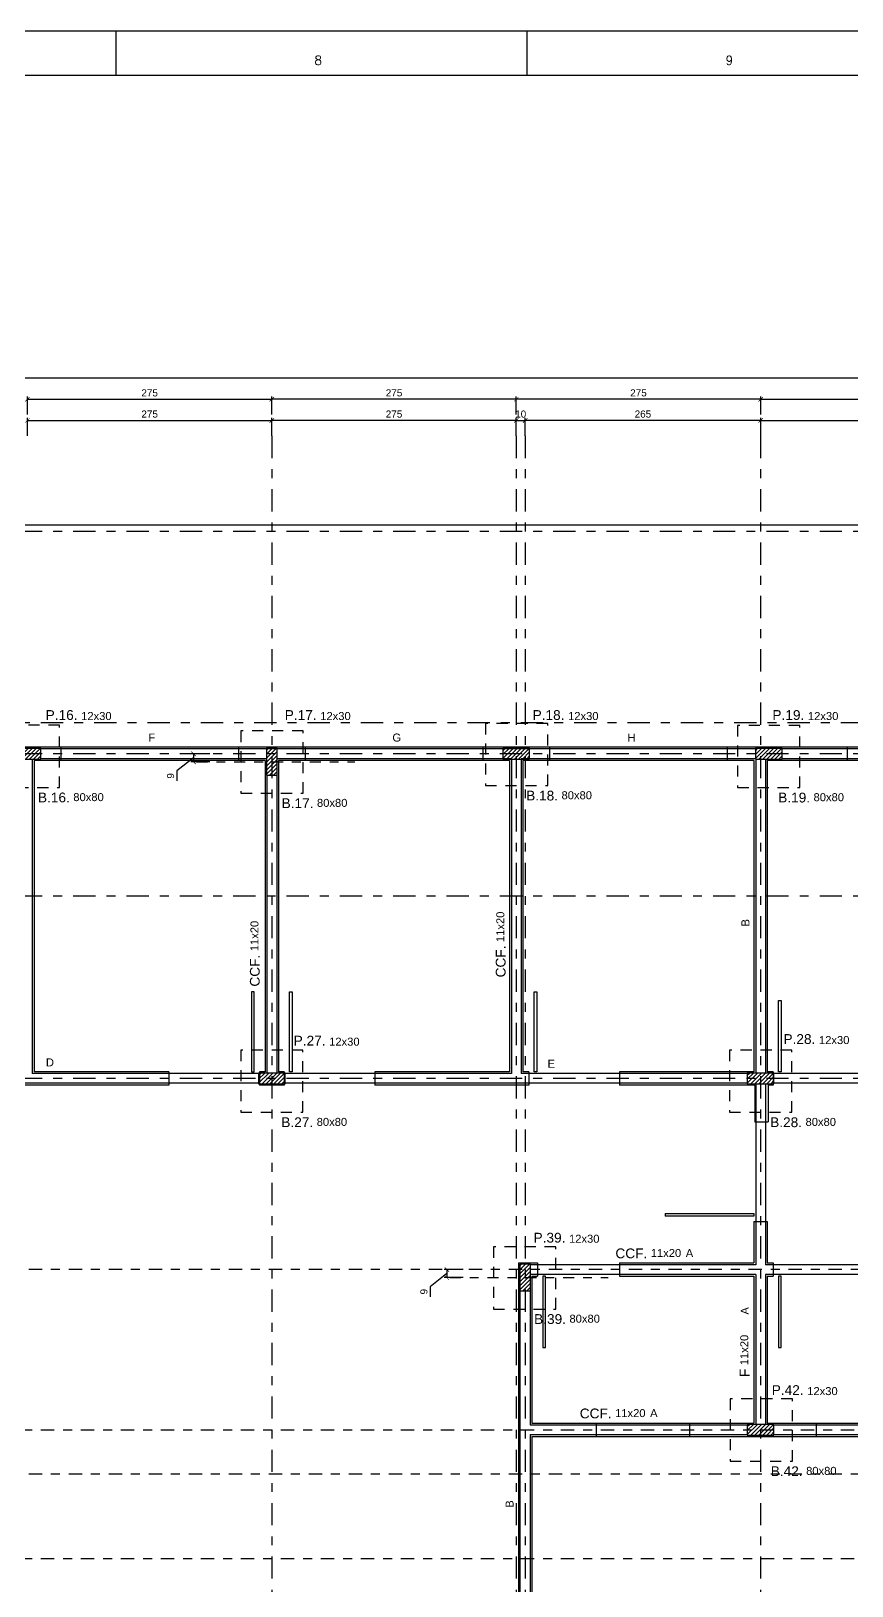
# Model space of a CAD drawing. Header units: millimetres. Extents: x 3659 to 4048, y 1324 to 1399.
# Drawn here: x 3690.73 to 3699.96, y 1373.17 to 1390.65 of the extents above; entities that cross this region are included whole.
import ezdxf
from ezdxf.enums import TextEntityAlignment as Align

# ---------------------------------------------------------------- set-up
doc = ezdxf.new("R2010")
doc.units = ezdxf.units.MM
for name, pattern in [('CENTER', [2, 1.25, -0.25, 0.25, -0.25]), ('DASHDOT', [1, 0.5, -0.25, 0, -0.25]), ('HIDDEN', [0.375, 0.25, -0.125])]:
    doc.linetypes.add(name, pattern=pattern)
for name, color, linetype in [('eixo', 1, 'CENTER'), ('Forma', 2, 'Continuous'), ('Fundação', 2, 'Continuous'), ('Hachura', 1, 'Continuous'), ('MATRIZ', 8, 'Continuous'), ('Moldura', 2, 'Continuous'), ('PILAR', 5, 'Continuous'), ('Textos', 7, 'Continuous')]:
    doc.layers.add(name, color=color, linetype=linetype)
doc.styles.add('maloca 1', font='romans.shx')
doc.styles.add('ROMANS', font='arial.ttf')
doc.dimstyles.new('ESC-50JR', dxfattribs={"dimtxt": 0.1, "dimasz": 0.05, "dimexe": 0.03, "dimexo": 0, "dimgap": 0.03, "dimtad": 1, "dimlfac": 100, "dimdsep": 46, "dimtxsty": 'ROMANS', "dimblk1": 'DOTSMALL', "dimblk2": 'DOTSMALL', "dimsah": 1, "dimcen": 0.09, "dimclrd": 1, "dimclre": 1, "dimclrt": 2, "dimadec": 0, "dimazin": 0, "dimtfac": 1, "dimtdec": 4, "dimtmove": 0, "dimatfit": 3, "dimldrblk": 'DOTSMALL', "dimfxl": 0, "dimtolj": 1, "dimtzin": 0, "dimarcsym": 0})

# ---------------------------------------------------------------- blocks, each defined once
blk = doc.blocks.new('_ArchTick')
at = {"color": 0, "linetype": 'ByBlock', "const_width": 0.15}
blk.add_lwpolyline([(-0.5, -0.5), (0.5, 0.5)], dxfattribs=at)
blk = doc.blocks.new('*D59')
at = {"color": 1, "lineweight": -2, "transparency": 16777216}
for p, q in [((3690.688, 1386.097), (3690.688, 1386.301)), ((3690.688, 1386.271), (3693.438, 1386.271)), ((3693.438, 1386.097), (3693.438, 1386.301))]:
    blk.add_line(p, q, dxfattribs=at)
at = {"layer": 'DEFPOINTS', "color": 0, "transparency": 16777216}
for p in [(3693.438, 1386.271), (3690.688, 1386.097), (3693.438, 1386.097)]:
    blk.add_point(p, dxfattribs=at)
at = {"color": 1, "lineweight": -2, "transparency": 16777216, "xscale": 0.05, "yscale": 0.05, "zscale": 0.05, "rotation": 180}
blk.add_blockref('_ArchTick', (3690.688, 1386.271), dxfattribs=at)
at = {"color": 1, "lineweight": -2, "transparency": 16777216, "xscale": 0.05, "yscale": 0.05, "zscale": 0.05}
blk.add_blockref('_ArchTick', (3693.438, 1386.271), dxfattribs=at)
at = {"color": 2, "transparency": 16777216, "insert": (3692.063, 1386.342), "char_height": 0.08, "attachment_point": 5, "style": 'ROMANS'}
blk.add_mtext('\\A1;275', dxfattribs=at)
blk = doc.blocks.new('_DOTSMALL')
at = {"color": 0, "linetype": 'ByBlock', "const_width": 0.5}
blk.add_lwpolyline([(-0.0625, 0, 1), (0.0625, 0, 1)], format="xyb", close=True, dxfattribs=at)
blk = doc.blocks.new('*D60')
at = {"color": 1, "lineweight": -2, "transparency": 16777216}
for p, q in [((3693.438, 1386.097), (3693.438, 1386.301)), ((3696.188, 1386.271), (3693.438, 1386.271)), ((3696.188, 1386.097), (3696.188, 1386.301))]:
    blk.add_line(p, q, dxfattribs=at)
at = {"layer": 'DEFPOINTS', "color": 0, "transparency": 16777216}
for p in [(3693.438, 1386.271), (3693.438, 1386.097), (3696.188, 1386.097)]:
    blk.add_point(p, dxfattribs=at)
at = {"color": 1, "lineweight": -2, "transparency": 16777216, "xscale": 0.05, "yscale": 0.05, "zscale": 0.05, "rotation": 180}
blk.add_blockref('_ArchTick', (3693.438, 1386.271), dxfattribs=at)
at = {"color": 1, "lineweight": -2, "transparency": 16777216, "xscale": 0.05, "yscale": 0.05, "zscale": 0.05}
blk.add_blockref('_ArchTick', (3696.188, 1386.271), dxfattribs=at)
at = {"color": 2, "transparency": 16777216, "insert": (3694.813, 1386.342), "char_height": 0.08, "attachment_point": 5, "style": 'ROMANS'}
blk.add_mtext('\\A1;275', dxfattribs=at)
blk = doc.blocks.new('*D61')
at = {"color": 1, "lineweight": -2, "transparency": 16777216}
for p, q in [((3696.188, 1386.097), (3696.188, 1386.301)), ((3696.188, 1386.271), (3696.288, 1386.271)), ((3696.288, 1386.097), (3696.288, 1386.301))]:
    blk.add_line(p, q, dxfattribs=at)
at = {"layer": 'DEFPOINTS', "color": 0, "transparency": 16777216}
for p in [(3696.288, 1386.271), (3696.188, 1386.097), (3696.288, 1386.097)]:
    blk.add_point(p, dxfattribs=at)
at = {"color": 1, "lineweight": -2, "transparency": 16777216, "xscale": 0.05, "yscale": 0.05, "zscale": 0.05, "rotation": 180}
blk.add_blockref('_ArchTick', (3696.188, 1386.271), dxfattribs=at)
at = {"color": 1, "lineweight": -2, "transparency": 16777216, "xscale": 0.05, "yscale": 0.05, "zscale": 0.05}
blk.add_blockref('_ArchTick', (3696.288, 1386.271), dxfattribs=at)
at = {"color": 2, "transparency": 16777216, "insert": (3696.238, 1386.342), "char_height": 0.08, "attachment_point": 5, "style": 'ROMANS'}
blk.add_mtext('\\A1;10', dxfattribs=at)
blk = doc.blocks.new('*D62')
at = {"color": 1, "lineweight": -2, "transparency": 16777216}
for p, q in [((3696.288, 1386.097), (3696.288, 1386.301)), ((3698.938, 1386.271), (3696.288, 1386.271)), ((3698.938, 1386.097), (3698.938, 1386.301))]:
    blk.add_line(p, q, dxfattribs=at)
at = {"layer": 'DEFPOINTS', "color": 0, "transparency": 16777216}
for p in [(3696.288, 1386.271), (3696.288, 1386.097), (3698.938, 1386.097)]:
    blk.add_point(p, dxfattribs=at)
at = {"color": 1, "lineweight": -2, "transparency": 16777216, "xscale": 0.05, "yscale": 0.05, "zscale": 0.05, "rotation": 180}
blk.add_blockref('_ArchTick', (3696.288, 1386.271), dxfattribs=at)
at = {"color": 1, "lineweight": -2, "transparency": 16777216, "xscale": 0.05, "yscale": 0.05, "zscale": 0.05}
blk.add_blockref('_ArchTick', (3698.938, 1386.271), dxfattribs=at)
at = {"color": 2, "transparency": 16777216, "insert": (3697.613, 1386.342), "char_height": 0.08, "attachment_point": 5, "style": 'ROMANS'}
blk.add_mtext('\\A1;265', dxfattribs=at)
blk = doc.blocks.new('*D63')
at = {"color": 1, "lineweight": -2, "transparency": 16777216}
for p, q in [((3698.938, 1386.097), (3698.938, 1386.301)), ((3698.938, 1386.271), (3702.138, 1386.271)), ((3702.138, 1386.097), (3702.138, 1386.301))]:
    blk.add_line(p, q, dxfattribs=at)
at = {"layer": 'DEFPOINTS', "color": 0, "transparency": 16777216}
for p in [(3702.138, 1386.271), (3698.938, 1386.097), (3702.138, 1386.097)]:
    blk.add_point(p, dxfattribs=at)
at = {"color": 1, "lineweight": -2, "transparency": 16777216, "xscale": 0.05, "yscale": 0.05, "zscale": 0.05, "rotation": 180}
blk.add_blockref('_ArchTick', (3698.938, 1386.271), dxfattribs=at)
at = {"color": 1, "lineweight": -2, "transparency": 16777216, "xscale": 0.05, "yscale": 0.05, "zscale": 0.05}
blk.add_blockref('_ArchTick', (3702.138, 1386.271), dxfattribs=at)
at = {"color": 2, "transparency": 16777216, "insert": (3700.538, 1386.342), "char_height": 0.08, "attachment_point": 5, "style": 'ROMANS'}
blk.add_mtext('\\A1;320', dxfattribs=at)
blk = doc.blocks.new('*D92')
at = {"color": 1, "lineweight": -2, "transparency": 16777216}
for p, q in [((3690.688, 1386.336), (3690.688, 1386.539)), ((3690.688, 1386.509), (3693.438, 1386.509)), ((3693.438, 1386.336), (3693.438, 1386.539))]:
    blk.add_line(p, q, dxfattribs=at)
at = {"layer": 'DEFPOINTS', "color": 0, "transparency": 16777216}
for p in [(3693.438, 1386.509), (3690.688, 1386.336), (3693.438, 1386.336)]:
    blk.add_point(p, dxfattribs=at)
at = {"color": 1, "lineweight": -2, "transparency": 16777216, "xscale": 0.05, "yscale": 0.05, "zscale": 0.05, "rotation": 180}
blk.add_blockref('_ArchTick', (3690.688, 1386.509), dxfattribs=at)
at = {"color": 1, "lineweight": -2, "transparency": 16777216, "xscale": 0.05, "yscale": 0.05, "zscale": 0.05}
blk.add_blockref('_ArchTick', (3693.438, 1386.509), dxfattribs=at)
at = {"color": 2, "transparency": 16777216, "insert": (3692.063, 1386.58), "char_height": 0.08, "attachment_point": 5, "style": 'ROMANS'}
blk.add_mtext('\\A1;275', dxfattribs=at)
blk = doc.blocks.new('*D93')
at = {"color": 1, "lineweight": -2, "transparency": 16777216}
for p, q in [((3693.438, 1386.336), (3693.438, 1386.539)), ((3696.188, 1386.509), (3693.438, 1386.509)), ((3696.188, 1386.336), (3696.188, 1386.539))]:
    blk.add_line(p, q, dxfattribs=at)
at = {"layer": 'DEFPOINTS', "color": 0, "transparency": 16777216}
for p in [(3693.438, 1386.509), (3693.438, 1386.336), (3696.188, 1386.336)]:
    blk.add_point(p, dxfattribs=at)
at = {"color": 1, "lineweight": -2, "transparency": 16777216, "xscale": 0.05, "yscale": 0.05, "zscale": 0.05, "rotation": 180}
blk.add_blockref('_ArchTick', (3693.438, 1386.509), dxfattribs=at)
at = {"color": 1, "lineweight": -2, "transparency": 16777216, "xscale": 0.05, "yscale": 0.05, "zscale": 0.05}
blk.add_blockref('_ArchTick', (3696.188, 1386.509), dxfattribs=at)
at = {"color": 2, "transparency": 16777216, "insert": (3694.813, 1386.58), "char_height": 0.08, "attachment_point": 5, "style": 'ROMANS'}
blk.add_mtext('\\A1;275', dxfattribs=at)
blk = doc.blocks.new('*D97')
at = {"color": 1, "lineweight": -2, "transparency": 16777216}
for p, q in [((3696.188, 1386.336), (3696.188, 1386.539)), ((3698.938, 1386.509), (3696.188, 1386.509)), ((3698.938, 1386.336), (3698.938, 1386.539))]:
    blk.add_line(p, q, dxfattribs=at)
at = {"layer": 'DEFPOINTS', "color": 0, "transparency": 16777216}
for p in [(3696.188, 1386.509), (3696.188, 1386.336), (3698.938, 1386.336)]:
    blk.add_point(p, dxfattribs=at)
at = {"color": 1, "lineweight": -2, "transparency": 16777216, "xscale": 0.05, "yscale": 0.05, "zscale": 0.05, "rotation": 180}
blk.add_blockref('_ArchTick', (3696.188, 1386.509), dxfattribs=at)
at = {"color": 1, "lineweight": -2, "transparency": 16777216, "xscale": 0.05, "yscale": 0.05, "zscale": 0.05}
blk.add_blockref('_ArchTick', (3698.938, 1386.509), dxfattribs=at)
at = {"color": 2, "transparency": 16777216, "insert": (3697.563, 1386.58), "char_height": 0.08, "attachment_point": 5, "style": 'ROMANS'}
blk.add_mtext('\\A1;275', dxfattribs=at)
blk = doc.blocks.new('*D101')
at = {"color": 1, "lineweight": -2, "transparency": 16777216}
for p, q in [((3698.938, 1386.336), (3698.938, 1386.539)), ((3698.938, 1386.509), (3702.888, 1386.509)), ((3702.888, 1386.336), (3702.888, 1386.539))]:
    blk.add_line(p, q, dxfattribs=at)
at = {"layer": 'DEFPOINTS', "color": 0, "transparency": 16777216}
for p in [(3702.888, 1386.509), (3698.938, 1386.336), (3702.888, 1386.336)]:
    blk.add_point(p, dxfattribs=at)
at = {"color": 1, "lineweight": -2, "transparency": 16777216, "xscale": 0.05, "yscale": 0.05, "zscale": 0.05, "rotation": 180}
blk.add_blockref('_ArchTick', (3698.938, 1386.509), dxfattribs=at)
at = {"color": 1, "lineweight": -2, "transparency": 16777216, "xscale": 0.05, "yscale": 0.05, "zscale": 0.05}
blk.add_blockref('_ArchTick', (3702.888, 1386.509), dxfattribs=at)
at = {"color": 2, "transparency": 16777216, "insert": (3700.913, 1386.58), "char_height": 0.08, "attachment_point": 5, "style": 'ROMANS'}
blk.add_mtext('\\A1;395', dxfattribs=at)
blk = doc.blocks.new('*D105')
at = {"color": 1, "lineweight": -2, "transparency": 16777216}
for p, q in [((3663.438, 1386.572), (3663.438, 1386.775)), ((3708.088, 1386.745), (3663.438, 1386.745)), ((3708.088, 1386.572), (3708.088, 1386.775))]:
    blk.add_line(p, q, dxfattribs=at)
at = {"layer": 'DEFPOINTS', "color": 0, "transparency": 16777216}
for p in [(3663.438, 1386.745), (3663.438, 1386.572), (3708.088, 1386.572)]:
    blk.add_point(p, dxfattribs=at)
at = {"color": 1, "lineweight": -2, "transparency": 16777216, "xscale": 0.05, "yscale": 0.05, "zscale": 0.05, "rotation": 180}
blk.add_blockref('_ArchTick', (3663.438, 1386.745), dxfattribs=at)
at = {"color": 1, "lineweight": -2, "transparency": 16777216, "xscale": 0.05, "yscale": 0.05, "zscale": 0.05}
blk.add_blockref('_ArchTick', (3708.088, 1386.745), dxfattribs=at)
at = {"color": 2, "transparency": 16777216, "insert": (3685.763, 1386.816), "char_height": 0.08, "attachment_point": 5, "style": 'ROMANS'}
blk.add_mtext('\\A1;4465', dxfattribs=at)
blk = doc.blocks.new('*D307')
at = {"color": 1, "lineweight": -2, "transparency": 16777216}
for p, q in [((3692.739, 1382.522), (3692.527, 1382.522)), ((3692.557, 1382.522), (3692.557, 1382.432)), ((3692.557, 1382.477), (3692.37, 1382.33)), ((3692.739, 1382.432), (3692.527, 1382.432)), ((3692.37, 1382.33), (3692.37, 1382.217))]:
    blk.add_line(p, q, dxfattribs=at)
at = {"layer": 'DEFPOINTS', "color": 0, "transparency": 16777216}
for p in [(3692.739, 1382.522), (3692.557, 1382.432), (3692.739, 1382.432)]:
    blk.add_point(p, dxfattribs=at)
at = {"color": 1, "lineweight": -2, "transparency": 16777216, "xscale": 0.05, "yscale": 0.05, "zscale": 0.05}
for p, rotation in [((3692.557, 1382.522), 90), ((3692.557, 1382.432), 270)]:
    blk.add_blockref('_ArchTick', p, dxfattribs=dict(at, rotation=rotation))
at = {"color": 2, "transparency": 16777216, "insert": (3692.299, 1382.274), "char_height": 0.08, "attachment_point": 5, "rotation": 90, "style": 'ROMANS'}
blk.add_mtext('\\A1;9', dxfattribs=at)
blk = doc.blocks.new('*D309')
at = {"color": 1, "lineweight": -2, "transparency": 16777216}
for p, q in [((3695.407, 1376.677), (3695.22, 1376.53)), ((3695.589, 1376.722), (3695.377, 1376.722)), ((3695.589, 1376.632), (3695.377, 1376.632)), ((3695.407, 1376.722), (3695.407, 1376.632)), ((3695.22, 1376.53), (3695.22, 1376.417))]:
    blk.add_line(p, q, dxfattribs=at)
at = {"layer": 'DEFPOINTS', "color": 0, "transparency": 16777216}
for p in [(3695.407, 1376.632), (3695.589, 1376.722), (3695.589, 1376.632)]:
    blk.add_point(p, dxfattribs=at)
at = {"color": 1, "lineweight": -2, "transparency": 16777216, "xscale": 0.05, "yscale": 0.05, "zscale": 0.05}
for p, rotation in [((3695.407, 1376.722), 90), ((3695.407, 1376.632), 270)]:
    blk.add_blockref('_ArchTick', p, dxfattribs=dict(at, rotation=rotation))
at = {"color": 2, "transparency": 16777216, "insert": (3695.149, 1376.474), "char_height": 0.08, "attachment_point": 5, "rotation": 90, "style": 'ROMANS'}
blk.add_mtext('\\A1;9', dxfattribs=at)

msp = doc.modelspace()

# ---------------------------------------------------------------- hatches: boundary and pattern name
at = {"layer": 'Hachura'}
h = msp.add_hatch(dxfattribs=at)
h.set_pattern_fill('LINE', color=1, scale=0.01, angle=405, style=0)
h.set_pattern_definition([(45, (49.248324, -13.712947), (-0.0224506403, 0.0224506403), [])])
h.paths.add_polyline_path([(3690.837822, 1382.582356), (3690.537822, 1382.582356), (3690.537822, 1382.462356), (3690.837822, 1382.462356)])
h = msp.add_hatch(dxfattribs=at)
h.set_pattern_fill('LINE', color=1, scale=0.01, angle=405, style=0)
h.set_pattern_definition([(45, (100.705856, -13.178542), (-0.0224506403, 0.0224506403), [])])
h.paths.add_polyline_path([(3693.377822, 1382.582356), (3693.377822, 1382.282356), (3693.497822, 1382.282356), (3693.497822, 1382.582356)])
h = msp.add_hatch(dxfattribs=at)
h.set_pattern_fill('LINE', color=1, scale=0.01, angle=405, style=0)
h.set_pattern_definition([(45, (54.748324, -13.712947), (-0.0224506403, 0.0224506403), [])])
h.paths.add_polyline_path([(3696.337822, 1382.582356), (3696.037822, 1382.582356), (3696.037822, 1382.462356), (3696.337822, 1382.462356)])
h = msp.add_hatch(dxfattribs=at)
h.set_pattern_fill('LINE', color=1, scale=0.01, angle=405, style=0)
h.set_pattern_definition([(45, (57.588525, -13.712947), (-0.0224506403, 0.0224506403), [])])
h.paths.add_polyline_path([(3699.178023, 1382.582356), (3698.878023, 1382.582356), (3698.878023, 1382.462356), (3699.178023, 1382.462356)])
h = msp.add_hatch(dxfattribs=at)
h.set_pattern_fill('LINE', color=1, scale=0.01, angle=405, style=0)
h.set_pattern_definition([(45, (51.998324, -17.362947), (-0.0224506403, 0.0224506403), [])])
h.paths.add_polyline_path([(3693.587822, 1378.932356), (3693.287822, 1378.932356), (3693.287822, 1378.812356), (3693.587822, 1378.812356)])
h = msp.add_hatch(dxfattribs=at)
h.set_pattern_fill('LINE', color=1, scale=0.01, angle=405, style=0)
h.set_pattern_definition([(45, (57.498324, -17.362947), (-0.0224506403, 0.0224506403), [])])
h.paths.add_polyline_path([(3699.087822, 1378.932356), (3698.787822, 1378.932356), (3698.787822, 1378.812356), (3699.087822, 1378.812356)])
h = msp.add_hatch(dxfattribs=at)
h.set_pattern_fill('LINE', color=1, scale=0.01, angle=405, style=0)
h.set_pattern_definition([(45, (103.555856, -18.978542), (-0.0224506403, 0.0224506403), [])])
h.paths.add_polyline_path([(3696.227822, 1376.782356), (3696.227822, 1376.482356), (3696.347822, 1376.482356), (3696.347822, 1376.782356)])
h = msp.add_hatch(dxfattribs=at)
h.set_pattern_fill('LINE', color=1, scale=0.01, angle=405, style=0)
h.set_pattern_definition([(45, (57.498324, -21.312947), (-0.0224506403, 0.0224506403), [])])
h.paths.add_polyline_path([(3699.087822, 1374.982356), (3698.787822, 1374.982356), (3698.787822, 1374.862356), (3699.087822, 1374.862356)])

# ---------------------------------------------------------------- linework, layer by layer
at = {"layer": 'eixo', "linetype": 'DASHDOT', "ltscale": 0.5}
for p, q in [((3693.437822, 1386.097356), (3693.437822, 1366.097356)), ((3696.187822, 1386.097356), (3696.187822, 1366.097356)), ((3696.287822, 1386.097356), (3696.287822, 1366.097356)), ((3698.937822, 1386.097356), (3698.937822, 1366.097356)), ((3723.252822, 1385.022356), (3662.040652, 1385.022356)), ((3662.040652, 1382.872356), (3723.252822, 1382.872356)), ((3723.252822, 1382.522356), (3662.040652, 1382.522356)), ((3723.252822, 1380.922356), (3662.040652, 1380.922356)), ((3723.252822, 1378.872356), (3662.040652, 1378.872356))]:
    msp.add_line(p, q, dxfattribs=at)
at = {"layer": 'eixo', "linetype": 'DASHDOT', "ltscale": 0.25}
for p, q in [((3692.589192, 1382.432356), (3694.372748, 1382.432356)), ((3695.439192, 1376.632356), (3697.222748, 1376.632356))]:
    msp.add_line(p, q, dxfattribs=at)
at = {"layer": 'eixo', "linetype": 'DASHDOT', "ltscale": 0.3}
for p, q in [((3723.252822, 1376.722356), (3662.040652, 1376.722356)), ((3662.040652, 1374.922356), (3723.252822, 1374.922356)), ((3723.252822, 1374.422356), (3662.040652, 1374.422356)), ((3662.040652, 1373.472356), (3723.252822, 1373.472356))]:
    msp.add_line(p, q, dxfattribs=at)
at = {"layer": 'Forma', "linetype": 'Continuous', "ltscale": 0.5}
for p, q in [((3698.878023, 1382.577356), (3690.837822, 1382.577356)), ((3702.647133, 1382.577356), (3699.178023, 1382.577356)), ((3690.742822, 1382.462356), (3690.742822, 1378.927356)), ((3693.377822, 1382.467356), (3690.837822, 1382.467356)), ((3696.132822, 1382.467356), (3693.497822, 1382.467356)), ((3696.132822, 1382.467356), (3696.132822, 1378.927356)), ((3696.242822, 1382.467356), (3696.242822, 1378.927356)), ((3698.878023, 1382.467356), (3696.242822, 1382.467356)), ((3698.882822, 1382.462356), (3698.882822, 1378.932356)), ((3698.992822, 1382.462356), (3698.992822, 1378.932356)), ((3702.647133, 1382.467356), (3699.178023, 1382.467356)), ((3693.382822, 1382.282356), (3693.382822, 1378.932356)), ((3693.492822, 1382.282356), (3693.492822, 1378.932356)), ((3693.287822, 1378.927356), (3690.742822, 1378.927356)), ((3696.132822, 1378.927356), (3693.587822, 1378.927356)), ((3698.787822, 1378.927356), (3696.242822, 1378.927356)), ((3702.737822, 1378.927356), (3699.087822, 1378.927356)), ((3693.287822, 1378.817356), (3688.087822, 1378.817356)), ((3698.787822, 1378.817356), (3693.587822, 1378.817356)), ((3698.882822, 1378.812356), (3698.882822, 1376.777356)), ((3698.992822, 1378.812356), (3698.992822, 1376.777356)), ((3702.737822, 1378.817356), (3699.087822, 1378.817356)), ((3698.882822, 1376.777356), (3696.347822, 1376.777356)), ((3701.987822, 1376.777356), (3698.992822, 1376.777356)), ((3698.882822, 1376.667356), (3696.347822, 1376.667356)), ((3698.882822, 1376.667356), (3698.882822, 1374.982356)), ((3698.992822, 1376.667356), (3698.992822, 1374.982356)), ((3701.987822, 1376.667356), (3698.992822, 1376.667356)), ((3696.232822, 1372.152356), (3696.232822, 1376.482356)), ((3696.342822, 1376.482356), (3696.342822, 1374.977356)), ((3696.342822, 1374.977356), (3698.787822, 1374.977356)), ((3696.342822, 1374.867356), (3696.342822, 1372.152356)), ((3696.342822, 1374.867356), (3698.787822, 1374.867356)), ((3699.087822, 1374.977356), (3701.987822, 1374.977356)), ((3699.087822, 1374.867356), (3701.987822, 1374.867356))]:
    msp.add_line(p, q, dxfattribs=at)
at = {"layer": 'Fundação', "color": 2, "linetype": 'HIDDEN', "ltscale": 0.5}
for points in [[(3690.349414, 1382.143208), (3691.049414, 1382.143208), (3691.049414, 1382.843208), (3690.349414, 1382.843208)], [(3693.090989, 1382.078629), (3693.790989, 1382.078629), (3693.790989, 1382.778629), (3693.090989, 1382.778629)], [(3695.842455, 1382.164263), (3696.542455, 1382.164263), (3696.542455, 1382.864263), (3695.842455, 1382.864263)], [(3698.678091, 1382.142225), (3699.378091, 1382.142225), (3699.378091, 1382.842225), (3698.678091, 1382.842225)], [(3693.087822, 1378.491326), (3693.787822, 1378.491326), (3693.787822, 1379.191326), (3693.087822, 1379.191326)], [(3698.587822, 1378.491326), (3699.287822, 1378.491326), (3699.287822, 1379.191326), (3698.587822, 1379.191326)], [(3695.931881, 1376.278537), (3696.631881, 1376.278537), (3696.631881, 1376.978537), (3695.931881, 1376.978537)], [(3698.59446, 1374.567506), (3699.29446, 1374.567506), (3699.29446, 1375.267506), (3698.59446, 1375.267506)]]:
    msp.add_lwpolyline(points, close=True, dxfattribs=at)
at = {"layer": 'MATRIZ'}
for p, q in [((3661.862822, 1385.097356), (3722.302822, 1385.097356)), ((3708.012822, 1382.597356), (3674.762822, 1382.597356)), ((3691.062822, 1382.597356), (3691.062822, 1382.447356)), ((3693.062822, 1382.597356), (3693.062822, 1382.447356)), ((3693.812822, 1382.597356), (3693.812822, 1382.447356)), ((3695.812822, 1382.597356), (3695.812822, 1382.447356)), ((3696.562822, 1382.597356), (3696.562822, 1382.447356)), ((3698.562822, 1382.597356), (3698.562822, 1382.447356)), ((3699.912822, 1382.597356), (3699.912822, 1382.447356)), ((3693.362822, 1382.447356), (3690.762822, 1382.447356)), ((3690.762822, 1382.447356), (3690.762822, 1378.947356)), ((3693.362822, 1382.447356), (3693.362822, 1378.947356)), ((3696.112822, 1382.447356), (3693.512822, 1382.447356)), ((3693.512822, 1382.447356), (3693.512822, 1378.947356)), ((3696.112822, 1382.447356), (3696.112822, 1378.947356)), ((3698.862822, 1382.447356), (3696.262822, 1382.447356)), ((3696.262822, 1382.447356), (3696.262822, 1378.947356)), ((3698.862822, 1382.447356), (3698.862822, 1378.947356)), ((3702.812822, 1382.447356), (3699.012822, 1382.447356)), ((3699.012822, 1382.447356), (3699.012822, 1378.947356)), ((3693.237822, 1379.847356), (3693.207822, 1379.847356)), ((3693.207822, 1379.847356), (3693.207822, 1378.947356)), ((3693.237822, 1378.947356), (3693.237822, 1379.847356)), ((3693.637822, 1378.947356), (3693.637822, 1379.847356)), ((3693.637822, 1379.847356), (3693.667822, 1379.847356)), ((3693.667822, 1379.847356), (3693.667822, 1378.947356)), ((3696.387822, 1378.947356), (3696.387822, 1379.847356)), ((3696.387822, 1379.847356), (3696.417822, 1379.847356)), ((3696.417822, 1379.847356), (3696.417822, 1378.947356)), ((3699.137822, 1378.947356), (3699.137822, 1379.747356)), ((3699.137822, 1379.747356), (3699.167822, 1379.747356)), ((3699.167822, 1379.747356), (3699.167822, 1378.947356)), ((3692.277822, 1378.947356), (3690.762822, 1378.947356)), ((3692.277822, 1378.947356), (3692.277822, 1378.797356)), ((3693.207822, 1378.947356), (3693.237822, 1378.947356)), ((3693.362822, 1378.947356), (3693.297822, 1378.947356)), ((3693.297822, 1378.947356), (3693.297822, 1378.797356)), ((3693.577822, 1378.947356), (3693.512822, 1378.947356)), ((3693.577822, 1378.947356), (3693.577822, 1378.797356)), ((3693.667822, 1378.947356), (3693.637822, 1378.947356)), ((3696.112822, 1378.947356), (3694.597822, 1378.947356)), ((3694.597822, 1378.947356), (3694.597822, 1378.797356)), ((3696.327822, 1378.947356), (3696.262822, 1378.947356)), ((3696.327822, 1378.947356), (3696.327822, 1378.797356)), ((3696.417822, 1378.947356), (3696.387822, 1378.947356)), ((3698.862822, 1378.947356), (3697.347822, 1378.947356)), ((3697.347822, 1378.947356), (3697.347822, 1378.797356)), ((3699.077822, 1378.947356), (3699.012822, 1378.947356)), ((3699.077822, 1378.947356), (3699.077822, 1378.797356)), ((3699.167822, 1378.947356), (3699.137822, 1378.947356)), ((3692.277822, 1378.797356), (3689.097822, 1378.797356)), ((3693.577822, 1378.797356), (3693.297822, 1378.797356)), ((3696.327822, 1378.797356), (3694.597822, 1378.797356)), ((3698.872683, 1378.797356), (3697.347822, 1378.797356)), ((3698.872683, 1378.797356), (3698.872683, 1378.382356)), ((3699.077822, 1378.797356), (3699.020322, 1378.797356)), ((3699.022683, 1378.797356), (3699.022683, 1378.382356)), ((3698.872683, 1378.382356), (3699.022683, 1378.382356)), ((3697.862822, 1377.352356), (3698.862822, 1377.352356)), ((3697.862822, 1377.352356), (3697.862822, 1377.322356)), ((3698.862822, 1377.322356), (3697.862822, 1377.322356)), ((3698.862822, 1377.352356), (3698.862822, 1377.322356)), ((3698.862822, 1377.262356), (3698.862822, 1376.797356)), ((3698.862822, 1377.262356), (3699.012822, 1377.262356)), ((3699.012822, 1377.262356), (3699.012822, 1376.797356)), ((3696.212822, 1376.797356), (3696.212822, 1369.752356)), ((3696.212822, 1376.797356), (3696.427822, 1376.797356)), ((3696.427822, 1376.797356), (3696.427822, 1376.647356)), ((3697.347822, 1376.797356), (3698.862822, 1376.797356)), ((3697.347822, 1376.797356), (3697.347822, 1376.647356)), ((3699.012822, 1376.797356), (3699.077822, 1376.797356)), ((3699.077822, 1376.797356), (3699.077822, 1376.647356)), ((3696.362822, 1376.647356), (3696.362822, 1374.997356)), ((3696.362822, 1376.647356), (3696.427822, 1376.647356)), ((3696.487822, 1376.647356), (3696.487822, 1375.847356)), ((3696.517822, 1376.647356), (3696.487822, 1376.647356)), ((3696.517822, 1375.847356), (3696.517822, 1376.647356)), ((3697.347822, 1376.647356), (3698.862822, 1376.647356)), ((3698.862822, 1376.647356), (3698.862822, 1374.997356)), ((3699.012822, 1376.647356), (3699.012822, 1374.997356)), ((3699.012822, 1376.647356), (3699.077822, 1376.647356)), ((3699.137822, 1376.647356), (3699.137822, 1375.847356)), ((3699.167822, 1376.647356), (3699.137822, 1376.647356)), ((3699.167822, 1375.847356), (3699.167822, 1376.647356)), ((3696.487822, 1375.847356), (3696.517822, 1375.847356)), ((3699.137822, 1375.847356), (3699.167822, 1375.847356)), ((3696.362822, 1374.997356), (3698.862822, 1374.997356)), ((3696.362822, 1374.847356), (3696.362822, 1369.752356)), ((3696.362822, 1374.847356), (3705.312822, 1374.847356)), ((3697.087822, 1374.997356), (3697.087822, 1374.847356)), ((3698.137822, 1374.997356), (3698.137822, 1374.847356)), ((3699.012822, 1374.997356), (3702.062822, 1374.997356)), ((3699.562822, 1374.997356), (3699.562822, 1374.847356))]:
    msp.add_line(p, q, dxfattribs=at)
at = {"layer": 'Moldura', "color": 1}
for p, q in [((3691.682761, 1390.648453), (3691.682761, 1390.148453)), ((3696.307761, 1390.648453), (3696.307761, 1390.148453))]:
    msp.add_line(p, q, dxfattribs=at)
msp.add_lwpolyline([(3658.932761, 1360.948453), (3733.307761, 1360.948453), (3733.307761, 1390.648453), (3658.932761, 1390.648453)], close=True, dxfattribs=at)
at = {"layer": 'Moldura', "color": 6}
msp.add_lwpolyline([(3660.182761, 1361.448453), (3732.807761, 1361.448453), (3732.807761, 1390.148453), (3660.182761, 1390.148453)], close=True, dxfattribs=at)
at = {"layer": 'PILAR'}
for points in [[(3690.537822, 1382.462356), (3690.837822, 1382.462356), (3690.837822, 1382.582356), (3690.537822, 1382.582356)], [(3693.497822, 1382.282356), (3693.497822, 1382.582356), (3693.377822, 1382.582356), (3693.377822, 1382.282356)], [(3696.037822, 1382.462356), (3696.337822, 1382.462356), (3696.337822, 1382.582356), (3696.037822, 1382.582356)], [(3698.878023, 1382.462356), (3699.178023, 1382.462356), (3699.178023, 1382.582356), (3698.878023, 1382.582356)], [(3693.287822, 1378.812356), (3693.587822, 1378.812356), (3693.587822, 1378.932356), (3693.287822, 1378.932356)], [(3698.787822, 1378.812356), (3699.087822, 1378.812356), (3699.087822, 1378.932356), (3698.787822, 1378.932356)], [(3696.347822, 1376.482356), (3696.347822, 1376.782356), (3696.227822, 1376.782356), (3696.227822, 1376.482356)], [(3698.787822, 1374.862356), (3699.087822, 1374.862356), (3699.087822, 1374.982356), (3698.787822, 1374.982356)]]:
    msp.add_lwpolyline(points, close=True, dxfattribs=at)

# ---------------------------------------------------------------- texts
at = {"layer": 'Moldura', "color": 1, "style": 'maloca 1'}
for s, p in [('8', (3693.91774, 1390.269657)), ('9', (3698.54274, 1390.269657))]:
    msp.add_text(s, height=0.1, dxfattribs=at).set_placement(p)
at = {"layer": 'Textos', "color": 3, "style": 'ROMANS'}
for s, p in [('P.16.', (3691.251948, 1382.903375)), ('P.17.', (3693.942181, 1382.903375)), ('P.18.', (3696.730765, 1382.903375)), ('P.19.', (3699.429081, 1382.903375)), ('B.16.', (3691.16511, 1381.976152)), ('B.17.', (3693.906684, 1381.911574)), ('B.18.', (3696.65815, 1381.997207)), ('B.19.', (3699.493787, 1381.97517)), ('P.27.', (3694.042315, 1379.241862)), ('P.28.', (3699.55344, 1379.259826)), ('B.27.', (3693.903518, 1378.324271)), ('B.28.', (3699.403518, 1378.324271)), ('P.39.', (3696.741304, 1377.026187)), ('CCF.', (3697.662273, 1376.849831)), ('B.39.', (3696.747576, 1376.111482)), ('P.42.', (3699.421178, 1375.312789)), ('CCF.', (3697.260977, 1375.050076)), ('B.42.', (3699.410155, 1374.400451))]:
    msp.add_text(s, height=0.11, dxfattribs=at).set_placement(p, align=Align.RIGHT)
at = {"layer": 'Textos', "color": 2, "style": 'ROMANS'}
for s, p in [('12x30', (3691.292479, 1382.901862)), ('12x30', (3693.982713, 1382.901862)), ('12x30', (3696.771297, 1382.901862)), ('12x30', (3699.469612, 1382.901862)), ('F', (3692.048224, 1382.659744)), ('G', (3694.794589, 1382.659744)), ('H', (3697.439371, 1382.659744)), ('80x80', (3691.204287, 1381.990079)), ('80x80', (3693.945861, 1381.9255)), ('80x80', (3696.697327, 1382.011134)), ('80x80', (3699.532964, 1381.989096)), ('12x30', (3694.082846, 1379.240349)), ('12x30', (3699.593971, 1379.258313)), ('D', (3690.895889, 1379.007048)), ('E', (3696.540304, 1378.991602)), ('80x80', (3693.942694, 1378.338197)), ('80x80', (3699.442694, 1378.338197)), ('12x30', (3696.781836, 1377.024674)), ('11x20', (3697.70145, 1376.863757)), ('A', (3698.095205, 1376.863757)), ('80x80', (3696.786753, 1376.125408)), ('12x30', (3699.46171, 1375.311276)), ('11x20', (3697.300154, 1375.064003)), ('A', (3697.693909, 1375.064003)), ('80x80', (3699.449332, 1374.414377))]:
    msp.add_text(s, height=0.09, dxfattribs=at).set_placement(p)
for s, p in [('11x20', (3693.287633, 1380.302179)), ('11x20', (3696.053718, 1380.405356)), ('B', (3698.811068, 1380.580294)), ('A', (3698.804405, 1376.216551)), ('11x20', (3698.79848, 1375.647392)), ('B', (3696.157936, 1374.044816))]:
    msp.add_text(s, height=0.09, rotation=90, dxfattribs=at).set_placement(p)
at = {"layer": 'Textos', "color": 3, "style": 'ROMANS'}
for s, p in [('CCF.', (3693.301559, 1380.263002)), ('CCF.', (3696.067644, 1380.366179)), ('F', (3698.812407, 1375.608216))]:
    msp.add_text(s, height=0.11, rotation=90, dxfattribs=at).set_placement(p, align=Align.RIGHT)

# ---------------------------------------------------------------- dimensions: what is measured, and where the dimension line sits
for base, p1, p2, picture, middle in [((3663.437822, 1386.744875), (3708.087822, 1386.571522), (3663.437822, 1386.571522), '*D105', (3685.762822, 1386.81572)), ((3693.437822, 1386.509433), (3690.687822, 1386.33608), (3693.437822, 1386.33608), '*D92', (3692.062822, 1386.580279)), ((3693.437822, 1386.509433), (3696.187822, 1386.33608), (3693.437822, 1386.33608), '*D93', (3694.812822, 1386.580279)), ((3696.187822, 1386.509433), (3698.937822, 1386.33608), (3696.187822, 1386.33608), '*D97', (3697.562822, 1386.580279)), ((3702.887822, 1386.509433), (3698.937822, 1386.33608), (3702.887822, 1386.33608), '*D101', (3700.912822, 1386.580306)), ((3693.437822, 1386.270709), (3690.687822, 1386.097356), (3693.437822, 1386.097356), '*D59', (3692.062822, 1386.341554)), ((3693.437822, 1386.270709), (3696.187822, 1386.097356), (3693.437822, 1386.097356), '*D60', (3694.812822, 1386.341554)), ((3696.287822, 1386.270709), (3698.937822, 1386.097356), (3696.287822, 1386.097356), '*D62', (3697.612822, 1386.341554)), ((3702.137822, 1386.270709), (3698.937822, 1386.097356), (3702.137822, 1386.097356), '*D63', (3700.537822, 1386.341582))]:
    dim = msp.add_linear_dim(base=base, p1=p1, p2=p2, dimstyle='ESC-50JR', override={"dimtxt": 0.08, "dimdec": 1, "dimblk1": 'ArchTick', "dimblk2": 'ArchTick', "dimtmove": 1, "dimfxl": 0.18})
    dim.commit()
    dim.dimension.update_dxf_attribs({"geometry": picture, "text_midpoint": middle})
dim = msp.add_linear_dim(base=(3696.287822, 1386.270709), p1=(3696.187822, 1386.097356), p2=(3696.287822, 1386.097356), dimstyle='ESC-50JR', override={"dimtxt": 0.08, "dimdec": 1, "dimblk1": 'ArchTick', "dimblk2": 'ArchTick', "dimtmove": 1, "dimfxl": 0.18})
dim.commit()
dim.dimension.update_dxf_attribs({"geometry": '*D61', "text_midpoint": (3696.237822, 1386.270709), "dimtype": 160})
for base, p1, p2, picture, middle in [((3692.556736, 1382.432356), (3692.738807, 1382.522356), (3692.738807, 1382.432356), '*D307', (3692.370044, 1382.300079)), ((3695.406736, 1376.632356), (3695.588807, 1376.722356), (3695.588807, 1376.632356), '*D309', (3695.220044, 1376.500079))]:
    dim = msp.add_linear_dim(base=base, p1=p1, p2=p2, angle=90, dimstyle='ESC-50JR', override={"dimtxt": 0.08, "dimdec": 1, "dimblk1": 'ArchTick', "dimblk2": 'ArchTick', "dimtmove": 1, "dimfxl": 0.18})
    dim.commit()
    dim.dimension.update_dxf_attribs({"geometry": picture, "text_midpoint": middle, "dimtype": 160})

doc.saveas('drawing.dxf')
